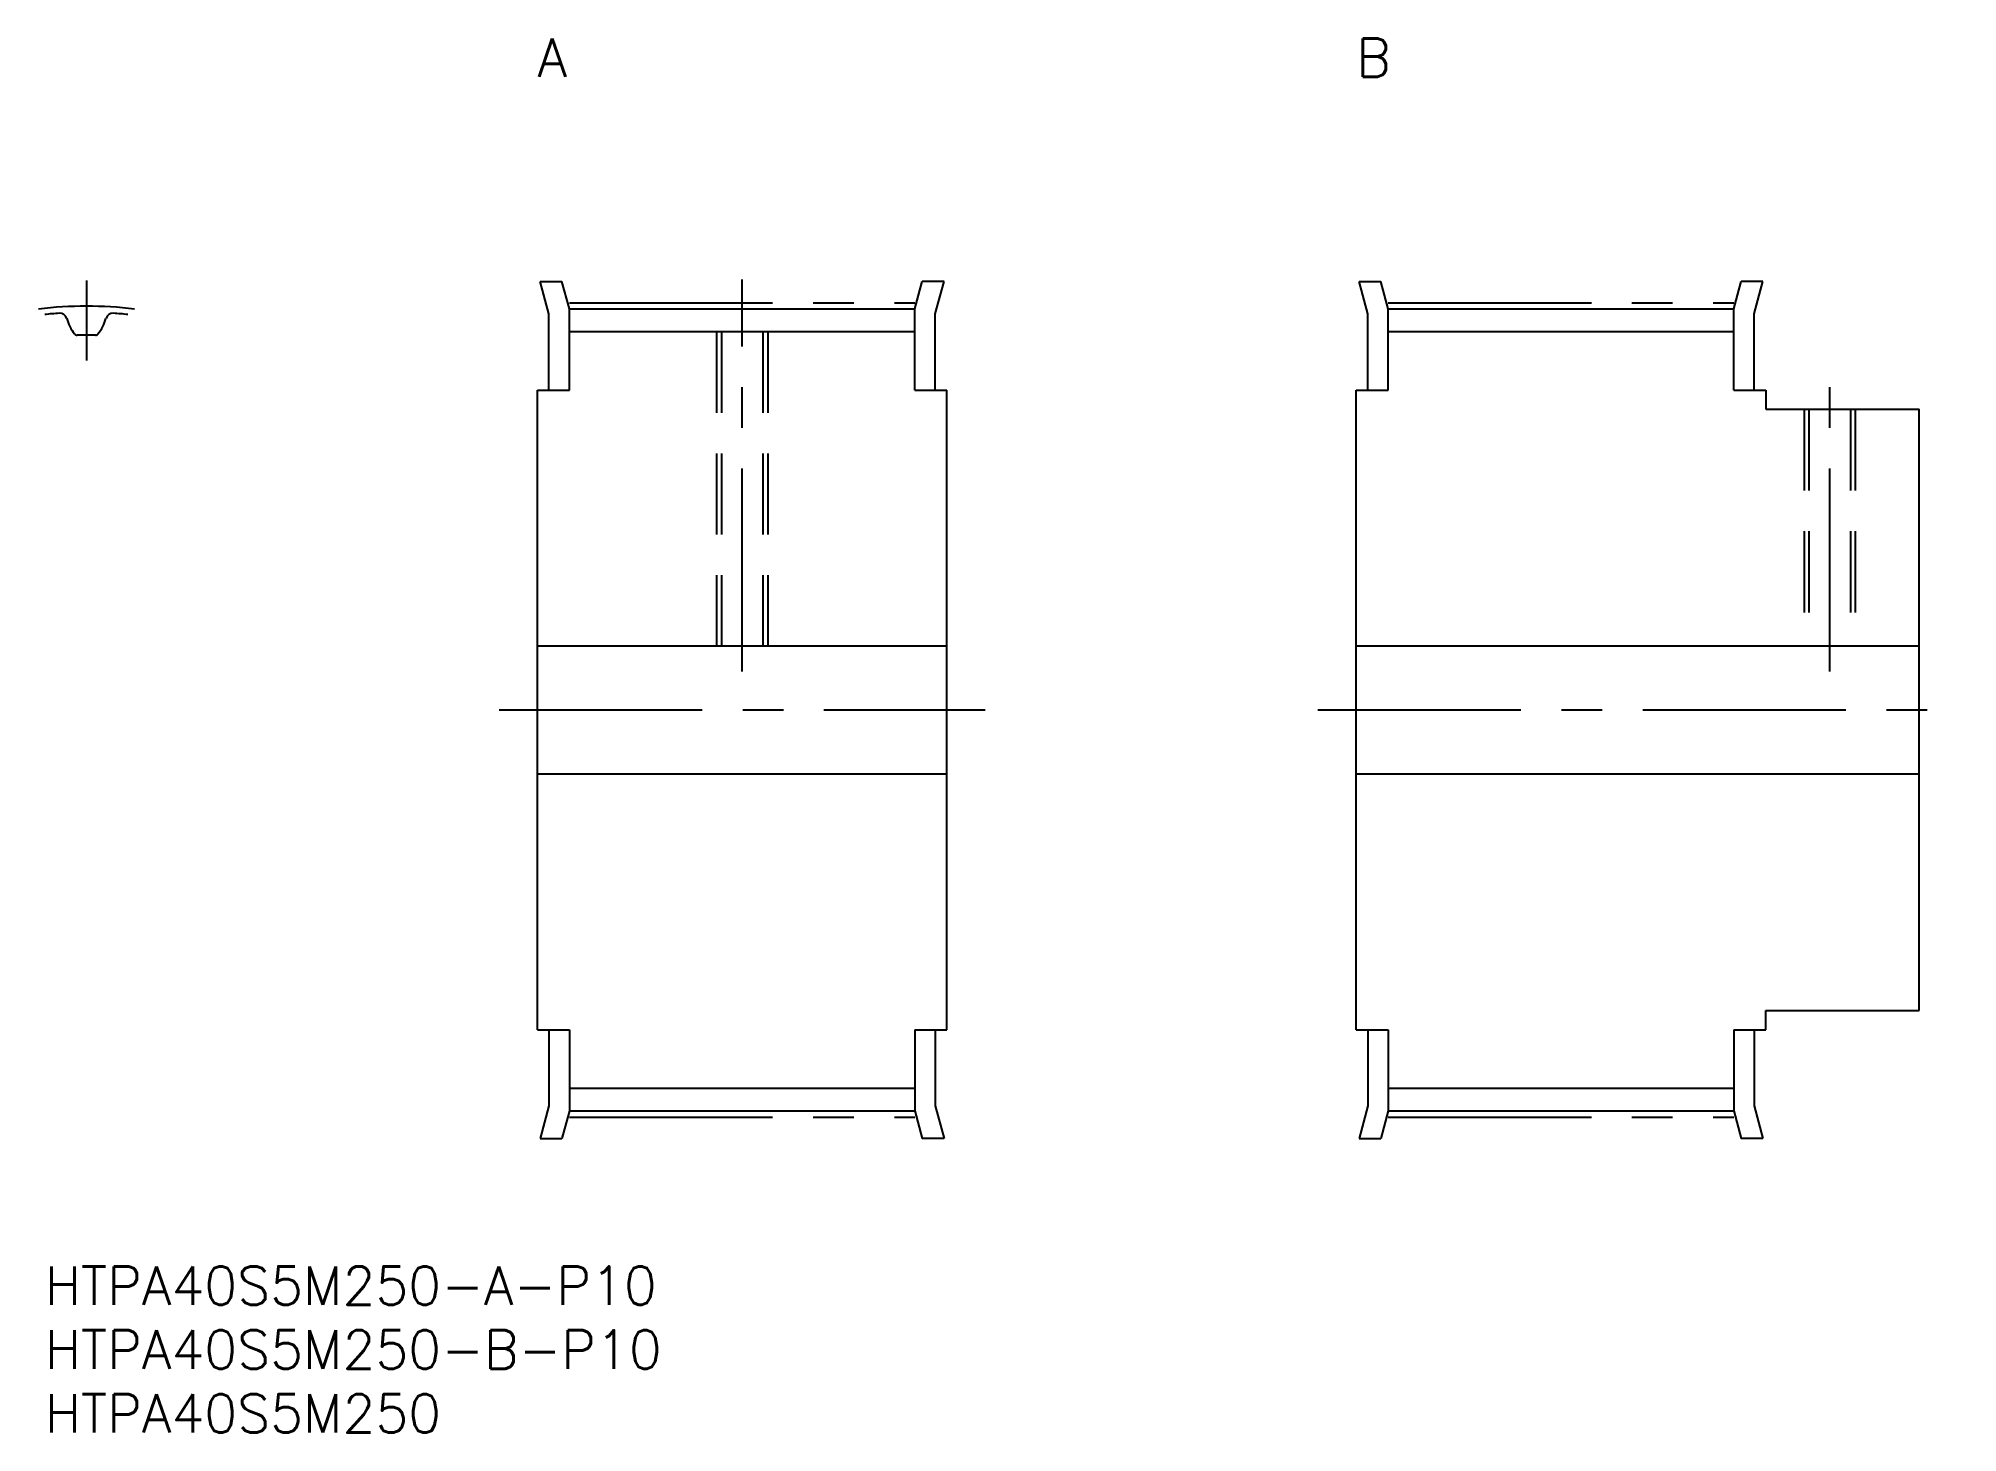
# Model space of a CAD drawing. Extents: x -1 to 149, y -13 to 96.
import ezdxf

# ---------------------------------------------------------------- set-up
doc = ezdxf.new("R2010")
doc.units = 0
doc.header["$LTSCALE"] = 0.5
doc.linetypes.add('CENTER', pattern=[50.8, 31.75, -6.35, 6.35, -6.35])
doc.linetypes.add('DASHED', pattern=[19.05, 12.7, -6.35])
for name, color, linetype in [('MSM_CENTER', 1, 'CENTER'), ('MSM_CONTINUOUS', 7, 'CONTINUOUS'), ('MSM_DASHED', 4, 'DASHED'), ('MSM_PART_NUMBER', 7, 'CONTINUOUS')]:
    doc.layers.add(name, color=color, linetype=linetype)
doc.styles.get("Standard").update_dxf_attribs({"font": 'txt.shx', "height": 3, "bigfont": 'bigfont.shx'})

# ---------------------------------------------------------------- blocks, each defined once
blk = doc.blocks.new('*U3')
at = {"layer": 'MSM_PART_NUMBER'}
blk.add_text('HTPA40S5M250-A-P10', height=3, dxfattribs=at).set_placement((0, -3))
blk = doc.blocks.new('*U4')
at = {"layer": 'MSM_PART_NUMBER'}
blk.add_text('HTPA40S5M250-B-P10', height=3, dxfattribs=at).set_placement((0, -8))
blk = doc.blocks.new('*U5')
at = {"layer": 'MSM_PART_NUMBER'}
blk.add_text('HTPA40S5M250', height=3, dxfattribs=at).set_placement((0, -13))
blk = doc.blocks.new('*U6')
at = {"layer": 'MSM_PART_NUMBER'}
blk.add_text('A', height=3, dxfattribs=at).set_placement((38.5, 93))
blk = doc.blocks.new('*U7')
at = {"layer": 'MSM_PART_NUMBER'}
blk.add_text('B', height=3, dxfattribs=at).set_placement((102.5, 93))

msp = doc.modelspace()

# ---------------------------------------------------------------- linework, layer by layer
at = {"layer": 'MSM_CENTER'}
for p, q in [((3.25, 77.06), (3.25, 70.81)), ((54.5, 46.5), (54.5, 77.15)), ((41, 75.33), (68, 75.33)), ((105, 75.33), (132, 75.33)), ((139.5, 46.5), (139.5, 69)), ((35.5, 43.5), (73.5, 43.5)), ((99.5, 43.5), (149.5, 43.5)), ((41, 11.67), (68, 11.67)), ((105, 11.67), (132, 11.67))]:
    msp.add_line(p, q, dxfattribs=at)
msp.add_arc((3.25, 43.23), 31.83, 83.2341, 96.7659, dxfattribs=at)
at = {"layer": 'MSM_CONTINUOUS'}
for p, q in [((38.72, 77), (40.42, 77)), ((39.4, 74.46), (38.72, 77)), ((41, 74.85), (40.42, 77)), ((68, 74.85), (68.58, 77)), ((70.28, 77), (68.58, 77)), ((69.6, 74.46), (70.28, 77)), ((102.72, 77), (104.42, 77)), ((103.4, 74.46), (102.72, 77)), ((105, 74.85), (104.42, 77)), ((132, 74.85), (132.58, 77)), ((134.28, 77), (132.58, 77)), ((133.6, 74.46), (134.28, 77)), ((39.4, 68.5), (39.4, 74.46)), ((41, 74.85), (68, 74.85)), ((41, 68.5), (41, 74.85)), ((68, 68.5), (68, 74.85)), ((69.6, 68.5), (69.6, 74.46)), ((103.4, 68.5), (103.4, 74.46)), ((105, 74.85), (132, 74.85)), ((105, 68.5), (105, 74.85)), ((132, 68.5), (132, 74.85)), ((133.6, 68.5), (133.6, 74.46)), ((41, 73.08), (68, 73.08)), ((105, 73.08), (132, 73.08)), ((38.5, 18.5), (38.5, 68.5)), ((38.5, 68.5), (41, 68.5)), ((68, 68.5), (70.5, 68.5)), ((70.5, 18.5), (70.5, 68.5)), ((102.5, 18.5), (102.5, 68.5)), ((102.5, 68.5), (105, 68.5)), ((132, 68.5), (134.5, 68.5)), ((134.5, 68.5), (134.5, 67)), ((134.5, 67), (146.5, 67)), ((146.5, 20), (146.5, 67)), ((38.5, 48.5), (70.5, 48.5)), ((102.5, 48.5), (146.5, 48.5)), ((38.5, 38.5), (70.5, 38.5)), ((102.5, 38.5), (146.5, 38.5)), ((134.5, 20), (146.5, 20)), ((134.5, 18.5), (134.5, 20)), ((38.5, 18.5), (41, 18.5)), ((39.4, 18.5), (39.4, 12.54)), ((41, 18.5), (41, 12.15)), ((68, 18.5), (68, 12.15)), ((68, 18.5), (70.5, 18.5)), ((69.6, 18.5), (69.6, 12.54)), ((102.5, 18.5), (105, 18.5)), ((103.4, 18.5), (103.4, 12.54)), ((105, 18.5), (105, 12.15)), ((132, 18.5), (132, 12.15)), ((132, 18.5), (134.5, 18.5)), ((133.6, 18.5), (133.6, 12.54)), ((41, 13.92), (68, 13.92)), ((105, 13.92), (132, 13.92)), ((39.4, 12.54), (38.72, 10)), ((41, 12.15), (40.42, 10)), ((41, 12.15), (68, 12.15)), ((68, 12.15), (68.58, 10)), ((69.6, 12.54), (70.28, 10)), ((103.4, 12.54), (102.72, 10)), ((105, 12.15), (104.42, 10)), ((105, 12.15), (132, 12.15)), ((132, 12.15), (132.58, 10)), ((133.6, 12.54), (134.28, 10)), ((38.72, 10), (40.42, 10)), ((70.28, 10), (68.58, 10)), ((102.72, 10), (104.42, 10)), ((134.28, 10), (132.58, 10))]:
    msp.add_line(p, q, dxfattribs=at)
for centre, radius, start, end in [((3.25, 43.23), 31.35, 93.8478, 95.9504), ((1.18, 73.96), 0.55, 15.162, 93.8478), ((4.87, 74.96), 3.27, 195.162, 219.1469), ((1.62, 74.96), 3.27, 320.8531, 344.838), ((5.32, 73.96), 0.55, 86.1522, 164.838), ((3.25, 43.23), 31.35, 84.0496, 86.1522), ((2.53, 73.05), 0.25, 219.1469, 271.385), ((3.25, 43.23), 29.58, 88.615, 91.385), ((3.97, 73.05), 0.25, 268.615, 320.8531)]:
    msp.add_arc(centre, radius, start, end, dxfattribs=at)
at = {"layer": 'MSM_DASHED'}
for p, q in [((52.5, 73.08), (52.5, 48.5)), ((52.88, 73.08), (52.88, 48.5)), ((56.12, 73.08), (56.12, 48.5)), ((56.5, 73.08), (56.5, 48.5)), ((137.5, 67), (137.5, 48.5)), ((137.88, 67), (137.88, 48.5)), ((141.12, 67), (141.12, 48.5)), ((141.5, 67), (141.5, 48.5))]:
    msp.add_line(p, q, dxfattribs=at)

# ---------------------------------------------------------------- block references
at = {"layer": 'MSM_CONTINUOUS'}
for name in ['*U6', '*U7', '*U3', '*U4', '*U5']:
    msp.add_blockref(name, (0, 0), dxfattribs=at)

doc.saveas('drawing.dxf')
